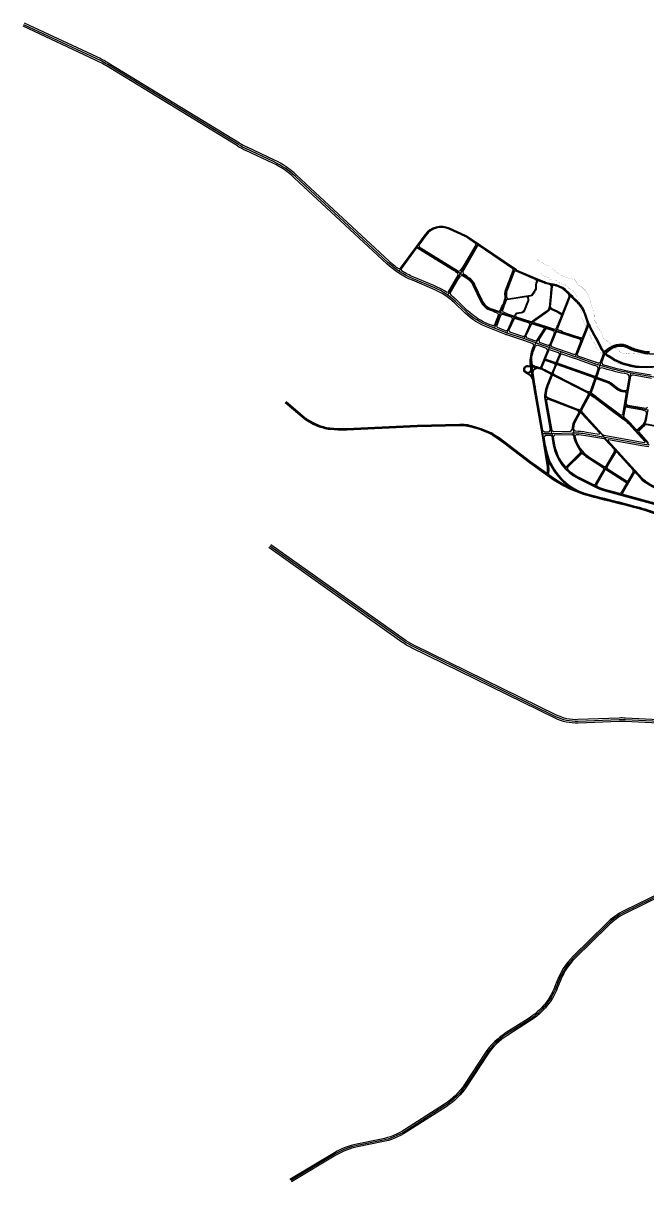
# Model space of a CAD drawing. Extents: x 529262 to 576451, y 2694391 to 2717535.
# Drawn here: x 529262 to 540109, y 2697389 to 2717535 of the extents above; entities that cross this region are included whole.
import ezdxf

# ---------------------------------------------------------------- set-up
doc = ezdxf.new("R2010")
doc.units = 0
for name, color, linetype in [('RD-中线', 40, 'Continuous'), ('RD-红线', 7, 'Continuous'), ('河流', 4, 'Continuous')]:
    doc.layers.add(name, color=color, linetype=linetype)

msp = doc.modelspace()

# ---------------------------------------------------------------- linework, layer by layer
at = {"layer": 'RD-中线', "linetype": 'Continuous'}
for points in [[(530531.269, 2716920.959), (529274.744, 2717507.59)], [(539371.381, 2711802.948), (539293.674, 2711582.242)]]:
    msp.add_lwpolyline(points, dxfattribs=at)
msp.add_lwpolyline([(530726.186, 2716816.464, 0.027666157), (530531.269, 2716920.959)], format="xyb", dxfattribs=at)
at = {"layer": 'RD-中线', "linetype": 'Continuous', "flags": 128}
for points in [[(533007.985, 2715425.539), (530726.186, 2716816.464)], [(533617.802, 2715127.674), (533146.94, 2715350.568)], [(536110.536, 2713652.519), (536983.544, 2713113.315)], [(536645.868, 2712807.383), (537167.3, 2713692.928)], [(537096.331, 2712987.943), (537231.118, 2712707.266)], [(538775.879, 2712808.218), (538529.15, 2712190.136)], [(537461.162, 2712229.786), (537649.159, 2712722.34)], [(537409.383, 2712551.643), (537564.851, 2712501.452)], [(537564.851, 2712501.452), (538987.897, 2712042.033)], [(538101.274, 2712328.267), (537970.508, 2712048.11)], [(538192.15, 2711989.082), (538359.123, 2712245.028)], [(539092.922, 2712303.964), (538863.681, 2711732.239)], [(538529.15, 2712190.136), (538410.369, 2711892.577)], [(538410.369, 2711892.577), (538265.992, 2711530.896)], [(539823.718, 2711451.554), (539689.005, 2710678.214)], [(539116.236, 2711100.738), (538948.875, 2710787.306)], [(539725.134, 2710885.62), (540132.358, 2710812.246)], [(538299, 2710398.364), (538456.861, 2710403.256)], [(540500.46, 2710488.111), (540074.275, 2710570.61)], [(540029.668, 2710222.737), (540148.699, 2710201.583)], [(538934.157, 2709386.378), (538853.297, 2709430.759), (538835.136, 2709440.86), (538811.015, 2709455.369), (538791.5, 2709467.675), (538772.146, 2709480.38), (538751.345, 2709494.803), (538731.671, 2709509.149), (538712.607, 2709524.043), (538697.198, 2709536.483), (538678.6, 2709552.108), (538662.62, 2709566.246), (538641.43, 2709586.112), (538620.177, 2709606.795), (538600.632, 2709627.36), (538581.879, 2709648.207), (538562.729, 2709670.814), (538542.563, 2709696.194), (538526.244, 2709717.722), (538511.177, 2709738.967), (538495.423, 2709762.539), (538488.293, 2709773.63), (538473.835, 2709797.437), (538458.258, 2709824.408), (538443.352, 2709852.333), (538431.174, 2709877.205), (538418.031, 2709905.983), (538357.925, 2710047.951)], [(538984.964, 2710080.018), (538695.439, 2709797.534)], [(539571.342, 2710110.061), (539203.64, 2709486.842)], [(539897.331, 2709751.306), (539655.924, 2709342.146)]]:
    msp.add_lwpolyline(points, dxfattribs=at)
for points in [[(533007.985, 2715425.539, 0.026333218), (533146.94, 2715350.568)], [(533997.545, 2714870.303, 0.076909224), (533617.802, 2715127.674)], [(537649.159, 2712722.34, 0.105728143), (537658.779, 2712784.334), (537656.519, 2712824.123, -0.105728143), (537666.138, 2712886.117), (537807.442, 2713256.332)], [(536983.544, 2713113.315, -0.143423666), (537096.331, 2712987.943)], [(538208.867, 2713074.868), (538185.974, 2713011.115, 0.090394596), (538178.576, 2712966.535), (538179.096, 2712933.735, -0.148582393), (538167.88, 2712894.606), (538140.399, 2712852.122)], [(538115.069, 2712813.015, -0.203173784), (538085.962, 2712794.791), (537650.191, 2712725.125)], [(538457.993, 2712990.88), (538419.457, 2712596.714, -0.217131237), (538377.88, 2712524.946), (538101.276, 2712328.272)], [(538140.399, 2712852.122), (538115.961, 2712814.341, -0.009082568), (538115.069, 2712813.015)], [(537231.118, 2712707.266, 0.205527322), (537409.383, 2712551.643)], [(537674.402, 2712146.851), (537791.287, 2712404.489, -0.033105643), (537800.662, 2712421.976), (537804.667, 2712428.389, 0.038437448), (537815.33, 2712448.799), (537823.489, 2712467.851, -0.252972501), (537845.841, 2712485.583), (537922.061, 2712499.067, 0.257200261), (537982.157, 2712547.522), (538035.982, 2712678.941, 0.118941305), (538043.51, 2712728.096), (538038.485, 2712787.201)], [(538417.327, 2712583.769), (538557.914, 2712516.504, -0.060186044), (538638.876, 2712465.01)], [(538299, 2710398.364), (538162.614, 2711185.029, -0.001874999), (538156.347, 2711222.001), (538101.68, 2711552.004, -0.127340673), (538128.456, 2711851.55), (538139.953, 2711883.796, -0.049603477)], [(538139.953, 2711883.796, -0.05896182), (538192.15, 2711989.082)], [(538462.536, 2711434.553), (538529.242, 2711599.188, 0.002320724), (538532.688, 2711607.808), (538538.277, 2711621.977, -0.001788531), (538540.925, 2711628.622), (538617.69, 2711819.248)], [(540154.929, 2711800.448, -0.058630713), (540039.053, 2711815.58), (539924.045, 2711844.578, -0.049523117), (539831.095, 2711878.082), (539777.34, 2711903.712, 0.274331072), (539472.438, 2711876.022), (539371.381, 2711802.948)], [(539767.694, 2711129.94), (539680.96, 2711144.082, -0.127643958), (539589.033, 2711184.643), (539482.362, 2711269.058, 0.08266184), (539424.864, 2711300.806), (539231.303, 2711369.179, 0.000238441), (539230.403, 2711369.496), (539207.655, 2711377.507, -0.000069932), (539207.391, 2711377.6), (538553.912, 2711607.937, -0.000290991), (538552.814, 2711608.325), (538521.366, 2711619.451, 0.000330604), (538520.119, 2711619.891), (538328.469, 2711687.409)], [(538099.215, 2711568.264), (538112.663, 2711566.926, -0.094452135), (538328.122, 2711503.214), (538368.009, 2711482.658), (539073.206, 2711123.776, -0.025925241)], [(538456.878, 2710403.161), (538356.712, 2710960.165, -0.140204909), (538384.349, 2711233.776), (538462.536, 2711434.553)], [(539293.674, 2711582.242), (539144.506, 2711158.571, -0.037997352), (539132.282, 2711130.788), (539116.236, 2711100.738)], [(539360.777, 2710341.792), (538983.334, 2710757.174, 0.116747423), (538907.326, 2710809.26), (538349.398, 2711024.588)], [(539073.206, 2711123.776, -0.046584559), (539148.64, 2711079.292), (539706.856, 2710664.964)], [(533827.985, 2710948.392), (534155.732, 2710668.638, 0.045593758), (534185.453, 2710647.624), (534311.965, 2710574.462, 0.055970361), (534414.197, 2710529.726), (534483.895, 2710508.115, 0.058055832), (534597.649, 2710486.864), (534741.144, 2710476.991), (534889.827, 2710476.908), (536115.868, 2710532.349), (536857.67, 2710551.764), (536928.681, 2710548.678, -0.061378438), (537049.296, 2710528.466), (537216.89, 2710478.702, -0.024021892), (537235.018, 2710472.357), (537353.188, 2710424.513, -0.047005125), (537436.449, 2710381.309), (537532.545, 2710319.363), (537629.806, 2710247.35), (538077.629, 2709905.538), (538372.493, 2709693.902)], [(538951.495, 2710792.213), (538845.881, 2710594.419, 0.168666525), (538825.462, 2710464.817), (538841.87, 2710373.578, 0.209949959), (539111.102, 2709973.049), (539778.489, 2709549.881)], [(539935.301, 2710434.342), (540041.242, 2710531.431, 0.165615023), (540103.147, 2710644.556), (540132.358, 2710812.246)], [(539706.856, 2710664.964), (539711.629, 2710661.42, -0.058781115), (539799.812, 2710582.182), (540148.699, 2710201.583)], [(538389.89, 2709681.82), (538394.288, 2709726.241, 0.066418353), (538389.797, 2709858.418), (538299, 2710398.364)], [(538456.861, 2710403.256), (538493.131, 2710201.562, 0.236338772), (538922.087, 2709627.935), (539221.514, 2709477.884, 0.048794036), (539366.909, 2709421.986), (540615.572, 2709077.045, -0.047800727), (540793.768, 2709008.942), (541095.704, 2708859.128, 0.070674598), (541229.235, 2708814.956), (541368.215, 2708789.902)], [(538456.931, 2710403.163), (538808.427, 2710414.054, -0.051826044), (539055.872, 2710396.061), (540029.668, 2710222.737)], [(540344.006, 2709412.726), (540156.423, 2709511.197, -0.08767528), (540018.775, 2709617.655), (539360.69, 2710341.888)], [(538395.948, 2709677.067), (538494.602, 2709606.258), (538672.346, 2709498.669), (538768.791, 2709450.2), (539005.884, 2709358.696), (539170.386, 2709309.296, 0.006189718), (539199.471, 2709303.824, -0.000441133), (539876.047, 2709133.866, -0.057793157), (540645.67, 2708842.023, -0.013976186)]]:
    msp.add_lwpolyline(points, format="xyb", dxfattribs=at)
at = {"layer": 'RD-中线', "ltscale": 3}
for points in [[(537961.929, 2712051.009), (537698.82, 2712138.39, -0.012935321), (537650.162, 2712155.96), (537357.771, 2712270.172, -0.097725792), (536965.89, 2712519.822), (536781.823, 2712695.489, 0.091033601), (536419.441, 2712933.163), (536044.006, 2713091.417, -0.087782532), (535605.113, 2713375.239), (533997.545, 2714870.303)], [(540231.018, 2711380.16), (539832.413, 2711449.965, -0.040590064), (539204.925, 2711613.201), (538865.728, 2711731.525, -0.001083937), (538861.637, 2711732.962), (537979.637, 2712044.931, 0.004680527), (537961.929, 2712051.008)]]:
    msp.add_lwpolyline(points, format="xyb", dxfattribs=at)
at = {"layer": 'RD-中线'}
for points in [[(536952.603, 2713833.968), (536674.876, 2713960.02, 0.354175694), (536257.039, 2713851.229), (536110.536, 2713652.519)], [(536997.652, 2713808.632, 0.043150423), (536952.603, 2713833.968)], [(540297.116, 2711551.706), (539974.145, 2711555.819, -0.058630713), (539858.269, 2711570.951), (539743.261, 2711599.949, -0.049523117), (539650.311, 2711633.453), (539538.546, 2711686.743), (539513.201, 2711700.496), (539434.77, 2711749.698, -0.13024444), (539329.844, 2711861.992), (539234.994, 2712038.768, -0.017628264), (539228.771, 2712051.418), (539201.234, 2712101.738), (539160.98, 2712176.878), (539112.127, 2712265.33, -0.020839026), (539093.523, 2712302.605, -0.026792643), (539087.748, 2712317.595), (539067.412, 2712380.191), (539031.787, 2712484.842, 0.023466046), (539014.606, 2712528.488), (539008.322, 2712542.484, 0.059009806), (538972.052, 2712603.015, -0.006921927), (538963.742, 2712614.087), (538963.133, 2712614.921, 0.042030046), (538908.179, 2712678.335), (538881.933, 2712703.925), (538818.821, 2712766.091, 0.000513601), (538818.088, 2712766.811), (538748.798, 2712834.782), (538706.876, 2712875.58, 0.14430664), (538506.798, 2712981.061), (538415.384, 2712999.452, -0.048659977), (538322.51, 2713027.752), (538208.867, 2713074.868), (537892.249, 2713206.135, -0.051430665), (537838.106, 2713235.418), (536997.652, 2713808.632)], [(540928.646, 2705363.092), (539734.635, 2705422.629, 0.022323165), (539627.539, 2705423.184), (538910.676, 2705394.885, -0.12458813), (538526.586, 2705476.126), (536031.358, 2706701.035, -0.040179545), (535865.876, 2706799.479), (533551.451, 2708441.216)], [(540372.668, 2702398.818), (539730.647, 2702082.491, 0.080674105), (539417.253, 2701859.326), (538846.653, 2701295.088, 0.114415933), (538557.246, 2700836.704), (538552.543, 2700823.208, -0.170330686), (538057.441, 2700201.79), (537676.641, 2699962.714, 0.107568858), (537311.963, 2699605.582), (536958.396, 2699067.733, -0.105275152), (536602.911, 2698716.432), (535910.427, 2698272.863, -0.09364827), (535497.1, 2698106.36), (535071.841, 2698021.838, 0.086102933), (534689.052, 2697874.257), (533915.196, 2697410.635)]]:
    msp.add_lwpolyline(points, format="xyb", dxfattribs=at)
for points in [[(536110.536, 2713652.519), (535795.371, 2713225.043)], [(538372.493, 2709693.902), (538395.948, 2709677.067)]]:
    msp.add_lwpolyline(points, dxfattribs=at)
at = {"layer": 'RD-红线'}
for p, q in [((539169.765, 2712181.657), (539120.881, 2712270.165)), ((539210.027, 2712106.499), (539169.765, 2712181.657)), ((539237.735, 2712055.869), (539210.027, 2712106.499)), ((539326.819, 2711888.781), (539243.806, 2712043.496))]:
    msp.add_line(p, q, dxfattribs=at)
at = {"layer": 'RD-红线', "linetype": 'Continuous'}
for p, q in [((539193.871, 2711023.145), (539157.511, 2711050.144)), ((539179.271, 2711079.448), (539215.631, 2711052.45)), ((539219.202, 2711007.138), (539193.871, 2711023.145)), ((539215.631, 2711052.45), (539238.472, 2711032.686)), ((539219.202, 2711007.138), (539463.156, 2710825.992)), ((539466.588, 2710823.444), (539692.995, 2710655.327))]:
    msp.add_line(p, q, dxfattribs=at)
for points in [[(530518.578, 2716893.775), (529262.053, 2717480.407)], [(530543.96, 2716948.142), (529287.435, 2717534.774)], [(539466.588, 2710823.444), (539463.156, 2710825.992)]]:
    msp.add_lwpolyline(points, dxfattribs=at)
for points in [[(530710.571, 2716790.848, 0.027666157), (530518.578, 2716893.775, 0.027666157)], [(530741.801, 2716842.08, 0.027666157), (530543.96, 2716948.142, 0.027666157)], [(536125.816, 2713625.451), (536099.208, 2713620.303, 0.390390495)], [(536140.888, 2713676.836), (536146.476, 2713647.951, 0.438444816)], [(537137.815, 2713678.33), (537131.85, 2713705.001, 0.394896621)], [(537194.776, 2713662.084), (537166.273, 2713655.709, 0.433798011)], [(535784.929, 2713268.568), (535819.262, 2713274.3, 0.405253254)], [(535837.384, 2713265.177), (535844.199, 2713229.177, 0.436063647)], [(536834.338, 2713223.101), (536869.018, 2713231.686, 0.420414537)], [(536905.91, 2713213.536), (536914.315, 2713179.581, 0.408039659)], [(537785.405, 2713240.661), (537777.989, 2713264.316, 0.347237603)], [(537837.156, 2713224.024), (537807.504, 2713214.43, 0.47891958)], [(536830.134, 2713155.797), (536821.728, 2713189.752, 0.408039659)], [(536901.706, 2713146.231), (536867.026, 2713137.646, 0.420414537)], [(538195.104, 2713054.294), (538186.731, 2713073.22, 0.400143252)], [(538225.574, 2713057.116), (538205.712, 2713048.329, 0.428425268)], [(536624.53, 2712858.111), (536659.715, 2712866.375, 0.42747018)], [(536687.264, 2712842.211), (536693.757, 2712809.563, 0.381260586)], [(538446.564, 2712966.471), (538432.2, 2712985.869, 0.384908712)], [(538485.41, 2712975.164), (538463.946, 2712959.269, 0.444138507)], [(538759.219, 2712790.76), (538753.965, 2712815.706, 0.302449599)], [(537675.121, 2712723.034), (537661.145, 2712711.678, 0.268072131)], [(537673.043, 2712757.899), (537693.778, 2712738.169, 0.494888049)], [(538058.694, 2712784.355), (538046.116, 2712768.273, 0.392783651)], [(538429.291, 2712604.804), (538442.255, 2712581.819, 0.315369913)], [(538792.762, 2712777.647), (538771.585, 2712773.186, 0.535568057)], [(537773.738, 2712394.853), (537761.669, 2712422.148, 0.447900419)], [(537822.969, 2712402.358), (537798.612, 2712391.588, 0.381310464)], [(538439.82, 2712563.03), (538416.16, 2712555.247, 0.401765787)], [(539076.464, 2712295.161), (539077.219, 2712317.639, 0.175639368)], [(539102.871, 2712261.407), (539088.435, 2712260.531, 0.633124255)], [(537653.41, 2712186.899), (537685.273, 2712199.856, 0.398623378)], [(537709.656, 2712195.513), (537724.543, 2712161.458, 0.445390063)], [(538168.602, 2712009.914), (538197.877, 2712019.823, 0.346082881)], [(539353.287, 2711787.689), (539349.021, 2711814.123, 0.254561897)], [(539391.182, 2711769.554), (539370.407, 2711764.047, 0.528993802)], [(539198.567, 2711393.434), (539217.702, 2711402.599, 0.41431581)], [(539240.333, 2711394.608), (539249.485, 2711375.483, 0.41391393)], [(539199.769, 2711351.664), (539190.607, 2711370.793, 0.414111322)], [(539241.544, 2711352.835), (539222.399, 2711343.673, 0.414513261)]]:
    msp.add_lwpolyline(points, format="xyb", dxfattribs=at)
at = {"layer": 'RD-红线', "linetype": 'Continuous', "flags": 128}
for points in [[(533023.6, 2715451.155), (530741.801, 2716842.08)], [(532992.37, 2715399.923), (530710.571, 2716790.848)], [(533604.967, 2715100.559), (533134.104, 2715323.452)], [(533630.638, 2715154.789), (533159.776, 2715377.683)], [(536125.816, 2713625.451), (536756.292, 2713236.045)], [(536146.476, 2713647.951), (536834.338, 2713223.101)], [(536905.91, 2713213.536), (537166.273, 2713655.709)], [(536913.918, 2713298.086), (537137.815, 2713678.33)], [(536779.188, 2713216.026), (536756.292, 2713236.045)], [(536779.188, 2713216.026), (536821.639, 2713189.807), (536821.728, 2713189.752)], [(536869.018, 2713231.686), (536894.387, 2713274.771)], [(536894.388, 2713274.772), (536913.918, 2713298.086)], [(536659.715, 2712866.375), (536830.134, 2713155.797)], [(536687.264, 2712842.211), (536822.126, 2713071.246)], [(536822.126, 2713071.246), (536841.656, 2713094.56)], [(536841.656, 2713094.56), (536867.026, 2713137.646)], [(536901.706, 2713146.231), (536975.681, 2713100.541)], [(536914.315, 2713179.581), (536914.405, 2713179.525), (536956.945, 2713153.251)], [(536979.842, 2713133.232), (536956.945, 2713153.251)], [(538463.946, 2712959.269), (538429.291, 2712604.804)], [(538439.56, 2712894.83), (538435.926, 2712857.664)], [(538446.564, 2712966.471), (538439.56, 2712894.83)], [(537557.916, 2712539.37), (537586.443, 2712614.111)], [(537586.443, 2712614.111), (537601.812, 2712640.356)], [(537635.147, 2712727.693), (537601.812, 2712640.356)], [(537661.145, 2712711.678), (537633.213, 2712638.496), (537633.12, 2712638.251)], [(538017.108, 2712777.707), (537675.121, 2712723.034)], [(538771.585, 2712773.186), (538553.099, 2712225.855)], [(538759.219, 2712790.76), (538643.586, 2712501.086)], [(537444, 2712524.705), (537471.013, 2712510.73)], [(537531.135, 2712469.204), (537462.214, 2712288.631)], [(537471.013, 2712510.73), (537518.595, 2712495.369)], [(537601.131, 2712473.977), (537601.38, 2712473.897), (537761.669, 2712422.148)], [(537685.702, 2712478.199), (537789.295, 2712444.754)], [(537822.969, 2712402.358), (537824.682, 2712401.805), (538064.689, 2712324.321)], [(537835.169, 2712429.944), (538091.511, 2712347.186)], [(538622.988, 2712449.487), (538562.653, 2712298.342)], [(537773.738, 2712394.853), (537685.273, 2712199.856)], [(537798.612, 2712391.588), (537709.656, 2712195.513)], [(538076.668, 2712296.829), (537984.117, 2712098.543)], [(538096.047, 2712295.789), (538003.451, 2712097.408)], [(538120.314, 2712306.363), (538320.115, 2712241.859)], [(538146.163, 2712329.542), (538365.611, 2712258.695)], [(538197.877, 2712019.823), (538325.238, 2712215.049), (538328.069, 2712219.389)], [(538227.79, 2712021.75), (538307.571, 2712144.044), (538352.026, 2712212.186)], [(538365.611, 2712258.695), (538505.489, 2712213.537)], [(538380.645, 2712222.317), (538385.576, 2712220.725), (538418.176, 2712210.201)], [(538548.745, 2712271.592), (538530.208, 2712225.155)], [(539088.435, 2712260.531), (538895.939, 2711780.446)], [(539076.464, 2712295.161), (538988.992, 2712077.008)], [(538505.201, 2712154.417), (538421.915, 2711945.778)], [(538495.646, 2712081.93), (538439.637, 2711941.621)], [(538528.092, 2712155.117), (538509.555, 2712108.68)], [(538552.811, 2712166.735), (538950.46, 2712038.357)], [(538613.111, 2712184.046), (538565.529, 2712199.408)], [(538640.124, 2712170.071), (538613.111, 2712184.046)], [(538640.124, 2712170.071), (538964.284, 2712065.419)], [(538962.879, 2712011.881), (538872.459, 2711786.377)], [(538133.765, 2711828.179), (538148.22, 2711854.875)], [(538381.102, 2711843.535), (538267.633, 2711559.285)], [(538398.824, 2711839.379), (538348.371, 2711712.989)], [(538113.59, 2711562.31), (538108.062, 2711602.943)], [(538328.243, 2711662.566), (538284.683, 2711553.445)], [(538515.007, 2711634.415), (538359.107, 2711689.338)], [(538537.685, 2711644.668), (538588.233, 2711770.192)], [(538555.254, 2711640.112), (538606.019, 2711766.173)], [(539198.567, 2711393.434), (539193.85, 2711395.097), (538565.968, 2711616.411)], [(539300.728, 2711638.41), (539348.182, 2711773.189), (539348.205, 2711773.255), (539353.287, 2711787.689)], [(539324.019, 2711632.294), (539370.407, 2711764.047)], [(538120.278, 2711363.252), (538092.856, 2711528.786)], [(538117.525, 2711379.867), (538096.691, 2711505.633)], [(538111.719, 2711576.064), (538133.504, 2711573.897)], [(538117.942, 2711530.32), (538113.59, 2711562.31)], [(538125.433, 2711485.1), (538118.974, 2711524.095), (538117.942, 2711530.32)], [(538291.219, 2711510.983), (538363.451, 2711473.757), (538433.62, 2711438.048)], [(538465.62, 2711466.131), (538517.715, 2711594.704)], [(538480.559, 2711455.067), (538532.958, 2711584.393)], [(539190.607, 2711370.793), (538555.625, 2711594.61)], [(539264.186, 2711534.624), (539219.364, 2711407.317), (539217.702, 2711402.599)], [(539287.464, 2711528.471), (539243.652, 2711404.035), (539240.333, 2711394.608)], [(539826.084, 2711395.214), (539743.443, 2710920.803)], [(539802.558, 2711400.007), (539760.452, 2711158.291)], [(539093.71, 2711084.028), (538953.878, 2710822.153)], [(539109.479, 2711062.606), (538972.066, 2710805.261)], [(539132.779, 2711068.17), (539132.861, 2711068.112), (539133.257, 2711067.834), (539133.653, 2711067.555), (539134.05, 2711067.276), (539134.446, 2711066.996), (539134.842, 2711066.716), (539135.238, 2711066.435), (539135.634, 2711066.154), (539136.03, 2711065.872), (539136.426, 2711065.59), (539136.823, 2711065.307), (539137.219, 2711065.024), (539137.615, 2711064.741), (539138.011, 2711064.457), (539138.407, 2711064.173), (539138.803, 2711063.888), (539139.2, 2711063.603), (539139.596, 2711063.318), (539139.992, 2711063.032), (539140.388, 2711062.745), (539140.785, 2711062.459), (539141.181, 2711062.172), (539141.577, 2711061.884), (539141.974, 2711061.597), (539142.37, 2711061.309), (539142.767, 2711061.02), (539143.163, 2711060.731), (539143.56, 2711060.442), (539143.957, 2711060.153), (539144.353, 2711059.863), (539144.75, 2711059.572), (539145.147, 2711059.282), (539145.544, 2711058.991), (539145.941, 2711058.7), (539146.339, 2711058.409), (539146.736, 2711058.117), (539147.133, 2711057.825), (539147.531, 2711057.532), (539147.928, 2711057.24), (539148.326, 2711056.947), (539148.724, 2711056.654), (539149.122, 2711056.36), (539149.52, 2711056.066), (539149.918, 2711055.772), (539150.316, 2711055.478), (539150.714, 2711055.184), (539151.113, 2711054.889), (539151.512, 2711054.594), (539151.91, 2711054.299), (539152.309, 2711054.003), (539152.708, 2711053.707), (539153.108, 2711053.411), (539153.507, 2711053.115), (539153.907, 2711052.819), (539154.307, 2711052.523), (539154.706, 2711052.226), (539155.107, 2711051.929), (539155.507, 2711051.632), (539155.907, 2711051.335), (539156.308, 2711051.037), (539156.709, 2711050.74), (539157.11, 2711050.442), (539157.511, 2711050.144)], [(539146.935, 2711102.799), (539152.549, 2711098.884), (539152.972, 2711098.589), (539153.395, 2711098.293), (539153.818, 2711097.996), (539154.24, 2711097.7), (539154.661, 2711097.403), (539155.082, 2711097.106), (539155.503, 2711096.809), (539155.923, 2711096.512), (539156.343, 2711096.215), (539156.762, 2711095.917), (539157.181, 2711095.619), (539157.6, 2711095.321), (539158.018, 2711095.023), (539158.435, 2711094.725), (539158.852, 2711094.426), (539159.269, 2711094.128), (539159.685, 2711093.829), (539160.101, 2711093.53), (539160.517, 2711093.231), (539160.932, 2711092.932), (539161.347, 2711092.633), (539161.761, 2711092.333), (539162.175, 2711092.034), (539162.589, 2711091.735), (539163.002, 2711091.435), (539163.415, 2711091.135), (539163.827, 2711090.836), (539164.239, 2711090.536), (539164.651, 2711090.236), (539165.063, 2711089.936), (539165.474, 2711089.636), (539165.884, 2711089.336), (539166.295, 2711089.036), (539166.705, 2711088.736), (539167.114, 2711088.436), (539167.524, 2711088.136), (539167.933, 2711087.835), (539168.341, 2711087.535), (539168.75, 2711087.235), (539169.158, 2711086.935), (539169.566, 2711086.635), (539169.973, 2711086.335), (539170.38, 2711086.034), (539170.787, 2711085.734), (539171.194, 2711085.434), (539171.6, 2711085.134), (539172.006, 2711084.834), (539172.412, 2711084.534), (539172.817, 2711084.234), (539173.223, 2711083.935), (539173.627, 2711083.635), (539174.032, 2711083.335), (539174.437, 2711083.036), (539174.841, 2711082.736), (539175.245, 2711082.437), (539175.648, 2711082.137), (539176.052, 2711081.838), (539176.455, 2711081.539), (539176.858, 2711081.24), (539177.26, 2711080.941), (539177.663, 2711080.642), (539178.065, 2711080.344), (539178.467, 2711080.045), (539178.869, 2711079.747), (539179.271, 2711079.448)], [(539237.744, 2711033.227), (539650.039, 2710727.081), (539659.145, 2710720.319)], [(539751.184, 2711105.089), (539686.028, 2710731.051)], [(539730.401, 2710845.93), (539704.502, 2710697.251)], [(539755.621, 2710861.837), (539773.221, 2710858.666), (540005.437, 2710816.825), (540014.294, 2710815.229)], [(539761.571, 2710897.345), (539779.181, 2710894.172), (540090.033, 2710838.162), (540092.001, 2710837.807)], [(539697.317, 2710652.118), (539692.995, 2710655.327)], [(538328.141, 2710429.282), (538410.409, 2710431.831)], [(538485.197, 2710434.053), (538788.22, 2710443.442)], [(539968.063, 2710422.316), (540134.397, 2710240.862)], [(540466.825, 2710482.399), (540102.509, 2710552.922)], [(538359.738, 2710112.55), (538321.381, 2710340.65)], [(538345.26, 2710369.783), (538428.542, 2710372.364)], [(538503.329, 2710374.586), (538806.18, 2710383.97)], [(539360.514, 2710372.31), (540034.925, 2710252.272)], [(539544.116, 2710122.181), (539383.635, 2710298.792)], [(539442.031, 2710296.858), (540024.411, 2710193.201)], [(540024.419, 2710193.199), (540146.135, 2710171.568)], [(540034.917, 2710252.274), (540074.863, 2710245.175)], [(538955.197, 2710067.74), (538710.986, 2709829.468)], [(538970.044, 2710048.696), (538726.668, 2709811.238)], [(539547.145, 2710092.665), (539393.666, 2709832.534)], [(539563.068, 2710072.423), (539413.294, 2709818.57)], [(539870.104, 2709763.425), (539587.089, 2710074.888)], [(539419.81, 2709791.517), (539757.009, 2709577.71)], [(539361.128, 2709777.384), (539208.488, 2709518.674)], [(539380.756, 2709763.421), (539231.457, 2709510.374)], [(539408.691, 2709770.149), (539745.891, 2709556.342)], [(539889.057, 2709713.668), (539684.172, 2709366.407)], [(539873.133, 2709733.909), (539784.945, 2709584.438)], [(539752.406, 2709529.288), (539659.991, 2709372.653)], [(539693.097, 2709344.327), (540239.671, 2709193.337)]]:
    msp.add_lwpolyline(points, dxfattribs=at)
for points in [[(533023.6, 2715451.155, 0.026333218), (533159.776, 2715377.683, 0.026333218)], [(532992.37, 2715399.923, 0.026333218), (533134.104, 2715323.452, 0.026333218)], [(533977.114, 2714848.335, 0.076909224), (533604.967, 2715100.559, 0.076909224)], [(534017.975, 2714892.271, 0.076909224), (533630.638, 2715154.789, 0.076909224)], [(537635.145, 2712727.689, 0.105728143), (537643.803, 2712783.483), (537641.543, 2712823.273, -0.105728143), (537652.124, 2712891.466), (537785.405, 2713240.661)], [(537673.043, 2712757.899, 0.041426095), (537673.755, 2712785.184), (537671.495, 2712824.974, -0.105728143), (537680.152, 2712880.768), (537807.504, 2713214.43)], [(536975.662, 2713100.553, -0.143423666), (537082.81, 2712981.449, -0.143423666)], [(536979.842, 2713133.232), (536991.426, 2713126.077, -0.019745834), (537012.053, 2713112.183)], [(536991.426, 2713126.077, -0.143423666), (537109.853, 2712994.436, -0.143423666)], [(538195.104, 2713054.294), (538180.327, 2713013.143, 0.090394596), (538172.577, 2712966.44), (538173.097, 2712933.64, -0.148582393), (538162.843, 2712897.865), (538142.98, 2712867.159)], [(538205.712, 2713048.329), (538191.621, 2713009.087, 0.090394596), (538184.575, 2712966.63), (538185.095, 2712933.83, -0.148582393), (538172.918, 2712891.347), (538153.056, 2712860.642)], [(537082.81, 2712981.449), (537217.596, 2712700.773, 0.205527322), (537404.775, 2712537.369), (537444, 2712524.705)], [(537109.428, 2712995.396, 0.007905677), (537109.853, 2712994.436), (537111.064, 2712991.913), (537244.64, 2712713.76, 0.205527322), (537413.992, 2712565.918), (537528.322, 2712529.007), (537533.086, 2712527.469)], [(538142.98, 2712867.159), (538110.923, 2712817.6, -0.212648761), (538085.015, 2712800.715), (537693.778, 2712738.169)], [(538153.056, 2712860.642), (538120.999, 2712811.083, -0.212648761), (538086.91, 2712788.866), (538058.694, 2712784.355)], [(538435.926, 2712857.664), (538433.046, 2712828.2), (538410.5, 2712597.59, -0.217131237), (538372.665, 2712532.28), (538118.112, 2712351.286)], [(538034.422, 2712764.166), (538037.532, 2712727.588, -0.118941305), (538030.43, 2712681.215), (537976.605, 2712549.796, -0.257200261), (537921.016, 2712504.975), (537844.796, 2712491.491, 0.252972501), (537817.974, 2712470.213), (537811.372, 2712454.798)], [(538046.116, 2712768.273), (538049.488, 2712728.604, -0.118941305), (538041.535, 2712676.667), (537987.709, 2712545.248, -0.257200261), (537923.107, 2712493.158), (537846.886, 2712479.675, 0.252972501), (537829.005, 2712465.49), (537824.153, 2712454.16)], [(538416.16, 2712555.247, -0.116461455), (538383.095, 2712517.611), (538143.441, 2712347.209)], [(538439.82, 2712563.03), (538554.029, 2712508.386, -0.047003221), (538616.936, 2712470.661)], [(538442.255, 2712581.819), (538561.798, 2712524.623, -0.038802483), (538616.684, 2712492.918)], [(538085.502, 2711576.873, -0.116079277), (538116.682, 2711855.748), (538128.178, 2711887.994, -0.020193857), (538143.637, 2711926.379)], [(538107.313, 2711687.585, -0.061104218), (538133.765, 2711828.179)], [(538148.22, 2711854.875), (538156.436, 2711877.919, -0.02384631), (538173.93, 2711920.46, -0.02384631)], [(540155.158, 2711818.446, -0.058630713), (540043.454, 2711833.034), (539928.446, 2711862.032, -0.049523117), (539838.842, 2711894.329), (539785.086, 2711919.96, 0.274331072), (539461.891, 2711890.608), (539378.237, 2711830.118)], [(541901.354, 2711823.463, -0.062018963), (541828.83, 2711856.804, 0.271480257), (541584.15, 2711862.826), (541322.939, 2711718.229, -0.201718381), (541077.808, 2711691.781), (540856.901, 2711757.85), (540819.694, 2711768.978, 0.069632024), (540783.525, 2711774.503), (540477.675, 2711778.337), (540154.7, 2711782.449, -0.058630713), (540034.652, 2711798.127), (539919.644, 2711827.124, -0.049523117), (539823.348, 2711861.834), (539769.593, 2711887.465, 0.274331072), (539482.985, 2711861.435), (539405.085, 2711805.106)], [(538172.432, 2711568.12), (538148.403, 2711576.706, -0.297675033), (538111.715, 2711625.071), (538107.313, 2711687.585)], [(538133.504, 2711573.897, -0.153617293), (538108.018, 2711603.045)], [(539340.155, 2711600.126, 0.032265695), (539837.588, 2711479.515), (540186.749, 2711418.369)], [(538126.413, 2711326.217), (538109.786, 2711364.867, 0.155058055), (538065.763, 2711415.678), (538001.021, 2711455.3, -0.796968312), (538043.871, 2711582.814), (538085.285, 2711578.694)], [(538085.502, 2711576.873), (538082.797, 2711498.096, -0.574446791), (538020.419, 2711464.532), (538010.417, 2711470.653, -0.796968312), (538042.089, 2711564.903), (538084.944, 2711560.639)], [(538092.856, 2711528.786), (538091.792, 2711497.787, -0.574431215), (538015.723, 2711456.854, -0.486550632)], [(538120.278, 2711363.252), (538118.053, 2711368.423, 0.155058055), (538070.461, 2711423.355), (538015.723, 2711456.854)], [(538114.214, 2711557.727, -0.034105683), (538197.321, 2711542.164, -0.034105683)], [(538197.03, 2711542.089, 0.294163847), (538125.433, 2711485.1)], [(538129.975, 2711457.687, -0.483438909), (538222.402, 2711531.59), (538256.137, 2711523.828, -0.062509151), (538291.219, 2711510.983)], [(538302.734, 2710449.999), (538174.931, 2711187.164, -0.001874999), (538168.679, 2711224.044), (538129.975, 2711457.687)], [(538172.432, 2711568.12, -0.030898141), (538245.251, 2711548.873)], [(538294.288, 2711530.236, -0.000773004), (538296.02, 2711529.489, -0.016641503), (538332.703, 2711512.103), (538372.568, 2711491.559), (538433.617, 2711460.49), (538440.774, 2711456.848)], [(538344.902, 2710958.041, -0.14018107), (538373.184, 2711238.175), (538442.229, 2711415.474)], [(538360.821, 2711050.273, -0.094290602), (538395.514, 2711229.377), (538462.421, 2711401.189)], [(538487.359, 2711410.7), (539068.809, 2711114.793, -0.01103965), (539087.035, 2711105.73, -0.01103965)], [(538489.078, 2711432.266), (538496.234, 2711428.624), (539077.604, 2711132.758, -0.011055729), (539096.641, 2711123.275)], [(538286.659, 2710396.373), (538150.298, 2711182.893, -0.001874999), (538144.015, 2711219.958), (538126.413, 2711326.217)], [(539199.769, 2711351.664), (539198.109, 2711346.95), (539196.448, 2711342.234), (539133.187, 2711162.557, -0.037997352), (539121.696, 2711136.44), (539118.204, 2711129.899)], [(539222.399, 2711343.673), (539192.507, 2711258.771), (539155.825, 2711154.586, -0.037997352), (539142.867, 2711125.135), (539141.972, 2711123.46)], [(539241.544, 2711352.835), (539246.263, 2711351.168), (539420.867, 2711289.491, -0.08266184), (539474.915, 2711259.648), (539581.586, 2711175.233, 0.127643958), (539679.029, 2711132.238), (539736.85, 2711122.811)], [(539249.485, 2711375.483), (539254.195, 2711373.819), (539428.861, 2711312.121, -0.08266184), (539489.809, 2711278.468), (539596.479, 2711194.053, 0.127643958), (539682.891, 2711155.925), (539741.29, 2711146.404)], [(538927.536, 2710813.564, 0.020431285), (538911.647, 2710820.455), (538376.82, 2711026.867)], [(538914.478, 2710793.194, 0.016578451), (538903.005, 2710798.064), (538385.698, 2710997.715)], [(538434.24, 2710461.244), (538344.902, 2710958.041, -0.035041617)], [(538459.817, 2710454.616), (538368.523, 2710962.288, -0.01005077), (538365.439, 2710981.662, -0.01005077)], [(538923.699, 2710765.633), (538835.295, 2710600.072, 0.157526031), (538812.22, 2710471.783, 0.157526031)], [(538943.923, 2710752.556), (538856.466, 2710588.767, 0.168666525), (538837.273, 2710466.941), (538837.605, 2710465.094)], [(539288.676, 2710403.296), (538974.453, 2710749.104, 0.012952699), (538967.719, 2710756.139)], [(539337.919, 2710384.791), (538992.215, 2710765.244, 0.026272609), (538976.398, 2710780.912)], [(539697.317, 2710652.118), (539702.246, 2710648.458, -0.058962833), (539787.905, 2710571.493), (540079.424, 2710253.476)], [(539711.75, 2710680.236), (539729.216, 2710668.466, -0.053749464), (539811.717, 2710592.874), (539926.168, 2710468.019)], [(539947.36, 2710467.096), (540030.432, 2710543.227, 0.165615023), (540087.385, 2710647.302), (540108.399, 2710767.937)], [(538379.49, 2709703.651), (538381.848, 2709727.473, 0.066418353), (538377.47, 2709856.346), (538286.697, 2710396.148)], [(538861.879, 2710444.521, -0.040747699), (539061.129, 2710425.597), (539279.523, 2710386.725)], [(539968.986, 2710443.51), (540052.052, 2710519.636, 0.036306843), (540073.552, 2710542.421)], [(538453.921, 2710351.801), (538481.321, 2710199.438, 0.236338772), (538916.71, 2709617.207), (539216.138, 2709467.156, 0.048794036), (539363.714, 2709410.419), (539443.123, 2709388.482)], [(538479.498, 2710345.173), (538504.942, 2710203.686, 0.133268382), (538681.824, 2709830.778)], [(538831.501, 2710363.722, 0.123083779), (538956.774, 2710094.641)], [(538858.078, 2710353.673, 0.199997099), (539117.527, 2709983.183), (539365.731, 2709825.806)], [(538883.302, 2710384.021, -0.035992107), (539050.615, 2710366.526), (539361.041, 2710311.273)], [(540316.048, 2709440.955), (540162.001, 2709521.822, -0.08767528), (540027.656, 2709625.725), (539432.878, 2710280.288)], [(538998.201, 2710048.475, 0.055972425), (539104.676, 2709962.914), (539354.613, 2709804.438)], [(538402.945, 2709686.816), (538406.727, 2709725.01, 0.066418353), (538402.124, 2709860.491), (538386.216, 2709955.09)], [(538726.576, 2709782.698, 0.078910619), (538927.463, 2709638.663), (539182.302, 2709510.957)], [(540314.49, 2709414.667), (540150.846, 2709500.572, -0.08767528), (540009.893, 2709609.585), (539913.077, 2709716.133)], [(539240.056, 2709482.167, 0.044133322), (539370.104, 2709433.553), (539631.802, 2709361.259)], [(539443.123, 2709388.482), (540612.376, 2709065.479, -0.047800727), (540788.434, 2708998.192), (541090.371, 2708848.379, 0.070674598), (541227.106, 2708803.147), (541309.317, 2708788.326)]]:
    msp.add_lwpolyline(points, format="xyb", dxfattribs=at)
at = {"layer": 'RD-红线', "ltscale": 3}
for points in [[(537952.474, 2712022.538), (537689.364, 2712109.919, -0.012935321), (537639.247, 2712128.016), (537346.856, 2712242.228, -0.097725792), (536945.177, 2712498.119), (536761.111, 2712673.786, 0.091033601), (536407.789, 2712905.518), (536032.353, 2713063.772, -0.087782532), (535584.683, 2713353.271), (533977.114, 2714848.335)], [(535784.929, 2713268.568), (535777.286, 2713273.848, -0.033295068), (535625.544, 2713397.207), (534017.975, 2714892.271)], [(536624.53, 2712858.111, 0.034463675), (536476.583, 2712940.539), (536403.444, 2712972.462), (536055.658, 2713119.061, -0.040613154), (535844.199, 2713229.177)], [(537429.761, 2712274.259), (537425.104, 2712276.078), (537368.686, 2712298.115, -0.097725792), (536986.602, 2712541.524), (536837.498, 2712683.825), (536778.373, 2712739.56), (536774.81, 2712742.85, 0.021346366), (536693.757, 2712809.563, 0.021346366)], [(538129.179, 2711960.215), (537969.633, 2712016.648, 0.004680527), (537952.457, 2712022.543)], [(539248.508, 2711566.644, -0.003504177), (539195.044, 2711584.875), (538855.847, 2711703.199, -0.001083937), (538851.633, 2711704.679), (538649.813, 2711776.064), (538637.546, 2711780.403)], [(539269.314, 2711622.972), (539264.509, 2711624.557, -0.003307365), (539214.806, 2711641.527), (538910.909, 2711747.537)], [(539782.581, 2711428.861), (539772.711, 2711430.73), (539718.74, 2711440.951, -0.025654979), (539318.514, 2711544.027)]]:
    msp.add_lwpolyline(points, format="xyb", dxfattribs=at)
at = {"layer": 'RD-红线'}
for points in [[(538212.25, 2713084.291), (537896.079, 2713215.373, -0.051430665), (537843.741, 2713243.679), (537003.286, 2713816.894, 0.043150423), (536956.736, 2713843.074), (536679.009, 2713969.126, 0.354175694), (536248.99, 2713857.163), (536102.146, 2713657.99)], [(536948.481, 2713824.857), (536670.743, 2713950.914, 0.354175694), (536265.088, 2713845.295), (536140.888, 2713676.836)], [(536992.017, 2713800.371, 0.043150423), (536948.47, 2713824.862, 0.043150423)], [(538186.731, 2713073.22), (537888.419, 2713196.897, -0.046874783), (537837.156, 2713224.024)], [(538779.897, 2712818.284), (538755.787, 2712841.935), (538713.85, 2712882.747, 0.14430664), (538508.77, 2712990.865), (538417.357, 2713009.256, -0.048659977), (538326.34, 2713036.99), (538212.697, 2713084.106), (538212.25, 2713084.291)], [(538432.2, 2712985.869), (538413.412, 2712989.649, -0.048659977), (538318.681, 2713018.515), (538225.574, 2713057.116)], [(538753.965, 2712815.706), (538741.81, 2712827.63), (538699.902, 2712868.414, 0.14430664), (538504.825, 2712971.258), (538485.41, 2712975.164)], [(539102.648, 2712306.694, -0.026792583), (539097.259, 2712320.685), (539076.901, 2712383.347), (539041.254, 2712488.064, 0.023466046), (539023.728, 2712532.583), (539017.445, 2712546.58, 0.059009806), (538979.966, 2712609.128, -0.006921927), (538971.822, 2712619.978), (538971.213, 2712620.813, 0.042030046), (538915.161, 2712685.495), (538888.933, 2712711.068), (538825.838, 2712773.216, 0.000513601), (538825.091, 2712773.95), (538779.897, 2712818.284)], [(538034.422, 2712764.166), (538017.108, 2712777.707, 0.435973203)], [(539077.219, 2712317.639), (539057.923, 2712377.035), (539022.321, 2712481.619, 0.023466046), (539005.483, 2712524.392), (538999.2, 2712538.389, 0.059009806), (538964.138, 2712596.902, -0.006921927), (538955.662, 2712608.195), (538955.053, 2712609.03, 0.042030046), (538901.198, 2712671.175), (538874.934, 2712696.783), (538811.803, 2712758.967, 0.000513601), (538811.085, 2712759.673), (538792.762, 2712777.647)], [(537531.135, 2712469.204), (537518.595, 2712495.369, 0.429626535)], [(537533.086, 2712527.469), (537557.916, 2712539.37, 0.398966759)], [(537601.131, 2712473.977), (537570.094, 2712459.101, 0.39896676)], [(537598.566, 2712533.699), (537611.107, 2712507.535, 0.429626535)], [(537789.295, 2712444.754), (537811.372, 2712454.798, 0.38742215)], [(537824.153, 2712454.16), (537835.169, 2712429.944, 0.441522322)], [(538616.684, 2712492.918), (538643.586, 2712501.086, 0.480710174)], [(538622.988, 2712449.487), (538616.936, 2712470.661, 0.341536931)], [(537429.761, 2712274.259), (537462.214, 2712288.631, 0.416492589)], [(538076.668, 2712296.829), (538064.689, 2712324.321, 0.451144108)], [(538091.511, 2712347.186), (538118.112, 2712351.286, 0.236879602)], [(538120.314, 2712306.363), (538096.047, 2712295.789, 0.378222871)], [(538143.441, 2712347.209), (538146.163, 2712329.542, 0.616972256)], [(538328.069, 2712219.389), (538320.115, 2712241.859, 0.494379036)], [(538380.645, 2712222.317), (538352.026, 2712212.186, 0.338348539)], [(538505.489, 2712213.537), (538530.208, 2712225.155, 0.394571518)], [(538553.099, 2712225.855), (538565.529, 2712199.408, 0.434132258)], [(539349.021, 2711814.123, -0.041543604), (539321.032, 2711857.264), (539226.183, 2712034.04, -0.017153282), (539219.812, 2712046.959), (539192.44, 2712096.976), (539152.195, 2712172.1), (539103.374, 2712260.495, -0.000510206), (539102.871, 2712261.407)], [(537953.583, 2712085.392), (537984.117, 2712098.543, 0.380617007)], [(538003.451, 2712097.408), (538017.768, 2712063.265, 0.442837275)], [(538227.79, 2712021.75), (538240.392, 2711984.522, 0.485792612)], [(538505.201, 2712154.417), (538492.771, 2712180.864, 0.434132258)], [(538552.811, 2712166.735), (538528.092, 2712155.117, 0.394571518)], [(538962.879, 2712011.881), (538950.46, 2712038.357, 0.4345881)], [(538964.284, 2712065.419), (538988.992, 2712077.008, 0.394128391)], [(538143.637, 2711926.379), (538129.179, 2711960.215, 0.438816271)], [(538204.909, 2711933.43), (538173.93, 2711920.46, 0.385831465)], [(538381.102, 2711843.535), (538384.329, 2711851.621), (538371.257, 2711874.591), (538366.22, 2711876.373, 0.425928407)], [(538390.36, 2711931.477), (538421.915, 2711945.778, 0.402594962)], [(538430.379, 2711853.679), (538425.98, 2711855.235), (538401.904, 2711847.094), (538398.824, 2711839.379, 0.402594962)], [(538439.637, 2711941.621), (538454.519, 2711908.784, 0.425928407)], [(538588.233, 2711770.192), (538591.491, 2711778.282), (538578.441, 2711801.309), (538573.379, 2711803.099, 0.426823113)], [(539360.342, 2711832.691), (539356.829, 2711837.226, -0.02989211), (539338.656, 2711866.72), (539326.819, 2711888.781)], [(539360.342, 2711832.691), (539378.237, 2711830.118, 0.404565632)], [(539405.085, 2711805.106), (539404.185, 2711784.751, 0.483386003)], [(538343.375, 2711669.435), (538328.243, 2711662.566, 0.402231695)], [(538348.371, 2711712.989), (538346.439, 2711708.15), (538354.193, 2711691.069), (538359.107, 2711689.338, 0.426297813)], [(538517.715, 2711594.704), (538510.581, 2711610.528, 0.427822213)], [(538515.007, 2711634.415), (538519.519, 2711632.825), (538535.898, 2711640.23), (538537.685, 2711644.668, 0.401352402)], [(538555.625, 2711594.61), (538551.122, 2711596.197), (538534.751, 2711588.818), (538532.958, 2711584.393, 0.400780592)], [(538555.254, 2711640.112), (538553.303, 2711635.265), (538561.04, 2711618.148), (538565.968, 2711616.411, 0.427145916)], [(538637.546, 2711780.403), (538633.172, 2711781.95), (538609.117, 2711773.866), (538606.019, 2711766.173, 0.401715449)], [(538840.919, 2711772.112), (538872.459, 2711786.377, 0.402149384)], [(538895.939, 2711780.446), (538910.909, 2711747.537, 0.427663132)], [(539269.314, 2711622.972), (539300.728, 2711638.41, 0.408412116)], [(539324.019, 2711632.294), (539340.155, 2711600.126, 0.424841054)], [(540204.08, 2711542.89), (539974.017, 2711545.819, -0.058630713), (539855.824, 2711561.255), (539740.816, 2711590.252, -0.049523117), (539646.007, 2711624.426), (539534.006, 2711677.829), (539508.154, 2711691.857), (539429.456, 2711741.227, -0.038456717), (539391.182, 2711769.554)], [(540679.56, 2711541.256), (540527.372, 2711558.82), (540297.241, 2711561.705), (540247.996, 2711562.332), (539974.272, 2711565.818, -0.058630713), (539860.714, 2711580.648), (539745.706, 2711609.645, -0.049523117), (539654.615, 2711642.479), (539543.086, 2711695.656), (539518.248, 2711709.134), (539440.084, 2711758.169, -0.038565571), (539404.185, 2711784.751, -0.038565571)], [(538245.251, 2711548.873), (538249.713, 2711547.355), (538266.623, 2711556.754), (538267.633, 2711559.285, 0.3968551)], [(538284.683, 2711553.445), (538283.612, 2711550.762), (538289.861, 2711532.1), (538294.288, 2711530.236, 0.406502557)], [(538442.229, 2711415.474), (538433.62, 2711438.048, 0.385392109)], [(538440.774, 2711456.848), (538445.476, 2711454.455), (538464.328, 2711462.942), (538465.62, 2711466.131, 0.439570238)], [(538487.359, 2711410.7), (538462.421, 2711401.189, 0.443634612)], [(538480.559, 2711455.067), (538489.078, 2711432.266, 0.389303521)], [(539264.186, 2711534.624), (539248.508, 2711566.644, 0.41917546)], [(539318.514, 2711544.027), (539287.464, 2711528.471, 0.403950576)], [(539802.558, 2711400.007), (539782.581, 2711428.861, 0.409912648)], [(539855.026, 2711415.549), (539826.084, 2711395.214, 0.414477154)], [(538360.821, 2711050.273), (538376.82, 2711026.867, 0.310918307)], [(538385.698, 2710997.715), (538365.439, 2710981.662, 0.571517157)], [(539093.71, 2711084.028), (539087.035, 2711105.73, 0.416240593)], [(539096.641, 2711123.275), (539118.204, 2711129.899, 0.412401085)], [(539132.779, 2711068.17), (539109.479, 2711062.606, 0.450159417)], [(539141.972, 2711123.46), (539146.935, 2711102.799, 0.37992981)], [(539751.184, 2711105.089), (539736.85, 2711122.811, 0.417393167)], [(539741.29, 2711146.404), (539760.452, 2711158.291, 0.41104109)], [(538923.699, 2710765.633), (538914.478, 2710793.194, 0.430656238)], [(538927.536, 2710813.564), (538953.878, 2710822.153, 0.402428218)], [(538972.066, 2710805.261), (538976.398, 2710780.912, 0.34618706)], [(539755.621, 2710861.837), (539730.401, 2710845.93, 0.4159144)], [(539743.443, 2710920.803), (539761.571, 2710897.345, 0.412514768)], [(540108.399, 2710767.937), (540088.203, 2710796.831, 0.412514984)], [(540092.001, 2710837.807), (540121.063, 2710858.121, 0.415914184)], [(538967.719, 2710756.139), (538943.923, 2710752.556, 0.502240991)], [(539659.145, 2710720.319), (539686.028, 2710731.051, 0.558387868)], [(539704.502, 2710697.251), (539711.75, 2710680.236, 0.29577668)], [(538286.697, 2710396.148), (538286.659, 2710396.373, 0.001266134)], [(538302.734, 2710449.999), (538328.141, 2710429.282, 0.373581387)], [(538410.409, 2710431.831), (538434.24, 2710461.244, 0.457940143)], [(538459.817, 2710454.616), (538485.197, 2710434.053, 0.371798431)], [(538788.22, 2710443.442), (538812.22, 2710471.783, 0.444877105)], [(538837.605, 2710465.094), (538861.879, 2710444.521, 0.359266762)], [(539279.523, 2710386.725), (539288.676, 2710403.296, 0.715617154)], [(539926.168, 2710468.019), (539947.36, 2710467.096, 0.414177341)], [(539968.986, 2710443.51), (539968.063, 2710422.316, 0.414249785)], [(540102.509, 2710552.922), (540073.552, 2710542.421, 0.27627473)], [(538345.26, 2710369.783), (538321.381, 2710340.65, 0.454519105)], [(538453.921, 2710351.801), (538428.542, 2710372.364, 0.371798431)], [(538503.329, 2710374.586), (538479.498, 2710345.173, 0.457940143)], [(538831.501, 2710363.722), (538806.18, 2710383.97, 0.368145649)], [(538883.302, 2710384.021), (538858.078, 2710353.673, 0.48897892)], [(539337.919, 2710384.791), (539360.514, 2710372.31, 0.165761252)], [(539383.635, 2710298.792), (539361.041, 2710311.273, 0.165761252)], [(539442.031, 2710296.858), (539432.878, 2710280.288, 0.715617154)], [(540074.863, 2710245.175), (540079.424, 2710253.476, 0.717171568)], [(538346.782, 2710183.412, 0.246004184), (538909.707, 2709408.677, 0.246004184)], [(538955.197, 2710067.74), (538956.774, 2710094.641, 0.387390781)], [(538998.201, 2710048.475), (538970.044, 2710048.696, 0.411592104)], [(539547.145, 2710092.665), (539544.116, 2710122.181, 0.328788713)], [(539587.089, 2710074.888), (539563.068, 2710072.423, 0.505130184)], [(538386.216, 2709955.09, 0.156013894), (538787.976, 2709455.659)], [(538681.824, 2709830.778), (538710.986, 2709829.468, 0.433445102)], [(538726.668, 2709811.238), (538726.576, 2709782.698, 0.419545258)], [(539361.128, 2709777.384), (539354.613, 2709804.438, 0.404855997)], [(539365.731, 2709825.806), (539393.666, 2709832.534, 0.423633458)], [(539413.294, 2709818.57), (539419.81, 2709791.517, 0.404855997)], [(539408.691, 2709770.149), (539380.756, 2709763.421, 0.423633458)], [(539757.009, 2709577.71), (539784.945, 2709584.438, 0.423633458)], [(539873.133, 2709733.909), (539870.104, 2709763.425, 0.328788713)], [(539913.077, 2709716.133), (539889.057, 2709713.668, 0.505130184)], [(539182.302, 2709510.957), (539208.488, 2709518.674, 0.394292645)], [(539231.457, 2709510.374), (539240.056, 2709482.167, 0.43995867)], [(539752.406, 2709529.288), (539745.891, 2709556.342, 0.404855997)], [(539631.802, 2709361.259), (539659.991, 2709372.653, 0.338976987)], [(539684.172, 2709366.407), (539693.097, 2709344.327, 0.49367765)]]:
    msp.add_lwpolyline(points, format="xyb", dxfattribs=at)
for points in [[(536102.487, 2713658.453), (535819.262, 2713274.3)], [(536099.208, 2713620.303), (535837.384, 2713265.177)], [(537131.85, 2713705.001), (536992.016, 2713800.372)], [(537777.989, 2713264.316), (537194.776, 2713662.084)], [(538186.731, 2713073.22), (537888.406, 2713196.903)], [(537598.566, 2712533.699), (537627.093, 2712608.44)], [(537627.093, 2712608.44), (537633.12, 2712638.251)], [(537658.689, 2712492.174), (537611.107, 2712507.535)], [(537685.702, 2712478.199), (537658.689, 2712492.174)], [(538445.189, 2712196.226), (538418.176, 2712210.201)], [(538548.745, 2712271.592), (538562.653, 2712298.342)], [(538492.771, 2712180.864), (538445.189, 2712196.226)], [(538509.555, 2712108.68), (538495.646, 2712081.93)], [(538510.581, 2711610.528), (538343.375, 2711669.435)], [(540014.294, 2710815.229), (540042.932, 2710804.988)], [(540042.932, 2710804.988), (540088.203, 2710796.831)]]:
    msp.add_lwpolyline(points, dxfattribs=at)
at = {"layer": 'RD-红线', "ltscale": 3}
for points in [[(537497.566, 2712269.078), (537570.094, 2712459.101)], [(537508.974, 2712243.317), (537497.566, 2712269.078)], [(537653.41, 2712186.899), (537508.974, 2712243.317)], [(537953.583, 2712085.392), (537724.543, 2712161.458)], [(538168.602, 2712009.914), (538163.752, 2712011.63), (538017.768, 2712063.265)], [(538366.22, 2711876.373), (538204.909, 2711933.43)], [(538390.36, 2711931.477), (538240.392, 2711984.522)], [(538573.379, 2711803.099), (538570.75, 2711804.029), (538435.096, 2711852.011), (538430.379, 2711853.679)], [(538840.919, 2711772.112), (538454.519, 2711908.784)], [(540190.849, 2711356.738), (539874.682, 2711412.106), (539855.026, 2711415.549)]]:
    msp.add_lwpolyline(points, dxfattribs=at)
at = {"layer": 'RD-红线', "linetype": 'ByBlock', "ltscale": 8}
for points in [[(533820.194, 2710939.265), (534147.941, 2710659.511, 0.045593758), (534179.445, 2710637.236), (534305.958, 2710564.074, 0.055970361), (534410.643, 2710518.264), (534480.342, 2710496.653, 0.058055832), (534596.825, 2710474.893), (534740.728, 2710464.991), (534890.095, 2710464.908), (536116.296, 2710520.356), (536857.566, 2710539.757), (536928.16, 2710536.689, -0.061378438), (537045.88, 2710516.962), (537213.474, 2710467.199, -0.024021892), (537230.514, 2710461.234), (537348.685, 2710413.39, -0.047005125), (537429.948, 2710371.223), (537525.716, 2710309.488), (537622.595, 2710237.758), (538070.488, 2709895.892), (538487.987, 2709596.236), (538666.535, 2709488.159), (538763.924, 2709439.216), (539001.993, 2709347.335), (539167.47, 2709297.642, 0.006216847), (539196.973, 2709292.079, -0.000440862), (539873.113, 2709122.23, -0.057805544), (540640.307, 2708831.287, -0.013981931)], [(533835.775, 2710957.519), (534163.522, 2710677.765, 0.045593758), (534191.46, 2710658.012), (534317.973, 2710584.85, 0.055970361), (534417.751, 2710541.188), (534487.449, 2710519.577, 0.058055832), (534598.473, 2710498.836), (534741.559, 2710488.99), (534889.559, 2710488.909), (536115.44, 2710544.342), (536857.774, 2710563.771), (536929.202, 2710560.667, -0.061378438), (537052.711, 2710539.969), (537220.305, 2710490.206, -0.024021892), (537239.521, 2710483.48), (537357.692, 2710435.635, -0.047005125), (537442.951, 2710391.395), (537539.373, 2710329.239), (537637.017, 2710256.942), (538084.769, 2709915.184), (538379.49, 2709703.651)], [(538909.707, 2709408.677), (539009.776, 2709370.056), (539173.299, 2709320.951, 0.006162176), (539201.966, 2709315.57, -0.000441406), (539878.981, 2709145.502, -0.057780851), (540651.033, 2708852.759, -0.01397046)]]:
    msp.add_lwpolyline(points, format="xyb", dxfattribs=at)
msp.add_lwpolyline([(538402.945, 2709686.816), (538501.218, 2709616.281), (538678.156, 2709509.179), (538773.657, 2709461.185), (538787.976, 2709455.659)], dxfattribs=at)
at = {"layer": 'RD-红线', "linetype": 'Continuous', "ltscale": 100}
for points in [[(540895.962, 2705334.685), (539733.141, 2705392.666, 0.022323165), (539628.722, 2705393.208), (538911.859, 2705364.908, -0.12458813), (538513.365, 2705449.196), (536018.138, 2706674.105, -0.040179545), (535848.518, 2706775.01), (533534.094, 2708416.747)], [(540895.358, 2705394.789), (539736.129, 2705452.592, 0.022323165), (539626.355, 2705453.161), (538909.492, 2705424.862, -0.12458813), (538539.806, 2705503.056), (536044.578, 2706727.965, -0.040179545), (535883.233, 2706823.948), (533568.808, 2708465.685)], [(540327.878, 2702404.619), (539719.598, 2702104.917, 0.080674105), (539399.674, 2701877.103), (538829.075, 2701312.864, 0.114415933), (538533.639, 2700844.931), (538528.936, 2700831.435, -0.170330686), (538044.148, 2700222.963), (537663.348, 2699983.887, 0.107568858), (537291.072, 2699619.315), (536937.505, 2699081.466, -0.105275152), (536589.427, 2698737.484), (535896.943, 2698293.915, -0.09364827), (535492.226, 2698130.881), (535066.967, 2698046.358, 0.086102933), (534676.204, 2697895.703), (533902.347, 2697432.081)], [(540357.894, 2702363.669), (539741.696, 2702060.065, 0.080674105), (539434.831, 2701841.55), (538864.232, 2701277.311, 0.114415933), (538580.854, 2700828.477), (538576.151, 2700814.981, -0.170330686), (538070.734, 2700180.617), (537689.934, 2699941.541, 0.107568858), (537332.853, 2699591.85), (536979.286, 2699054, -0.105275152), (536616.396, 2698695.381), (535923.912, 2698251.812, -0.09364827), (535501.974, 2698081.84), (535076.714, 2697997.318, 0.086102933), (534701.901, 2697852.812), (533928.044, 2697389.19)]]:
    msp.add_lwpolyline(points, format="xyb", dxfattribs=at)
at = {"layer": 'RD-红线'}
for centre, radius, start, end in [((539549.807, 2712507.065), 490, 204.1370837, 208.9123452), ((539411.229, 2712133.327), 190, 204.0588867, 208.2158807)]:
    msp.add_arc(centre, radius, start, end, dxfattribs=at)
at = {"layer": '河流', "color": 4, "const_width": 2}
for points in [[(539179.332, 2712482.809), (539179.332, 2712484.238), (539179.332, 2712510.345), (539170.619, 2712562.56), (539161.906, 2712588.668), (539144.48, 2712614.776), (539127.055, 2712710.503), (539109.629, 2712754.016), (539092.203, 2712806.231), (539057.351, 2712875.851), (539039.925, 2712884.554), (538970.222, 2712954.174), (538900.518, 2712988.984), (538891.805, 2713023.794), (538856.953, 2713076.01), (538743.685, 2713102.117), (538691.407, 2713119.522), (538595.565, 2713163.035), (538508.435, 2713232.655), (538456.157, 2713267.465), (538412.593, 2713310.978), (538334.176, 2713337.086), (538290.611, 2713371.896), (538229.621, 2713406.706), (538194.769, 2713424.111)], [(538991.324, 2712388.397), (538991.324, 2712388.397), (538976.028, 2712422.009), (538976.028, 2712489.233), (538951.553, 2712568.68), (538945.435, 2712635.904), (538933.197, 2712697.017), (538908.723, 2712733.684), (538890.367, 2712770.352), (538872.011, 2712819.242), (538835.3, 2712874.244), (538835.3, 2712880.355), (538743.521, 2712929.245), (538725.165, 2712953.69), (538688.453, 2712984.247), (538602.793, 2713008.692), (538541.607, 2713063.693), (538511.014, 2713069.805), (538449.828, 2713069.805), (538413.117, 2713088.139), (538388.642, 2713118.695), (538333.575, 2713130.917), (538296.863, 2713155.363), (538266.27, 2713179.808), (538253.214, 2713184.698)], [(539777.592, 2711782.472), (539721.97, 2711790.408), (539709.185, 2711794.665), (539658.043, 2711803.178), (539640.996, 2711811.692), (539628.21, 2711820.205), (539628.21, 2711841.489), (539594.116, 2711867.029), (539568.545, 2711879.799), (539517.404, 2711901.082), (539508.88, 2711922.366), (539487.571, 2711935.136), (539479.047, 2711952.163), (539462, 2711977.703), (539436.429, 2711994.73), (539415.12, 2712016.013), (539376.764, 2712037.297), (539355.455, 2712050.067), (539351.193, 2712071.351), (539342.67, 2712084.121), (539334.146, 2712118.174), (539321.361, 2712152.228), (539295.79, 2712190.538), (539274.481, 2712216.078), (539244.648, 2712254.389), (539236.125, 2712275.672), (539236.125, 2712296.956), (539231.863, 2712326.753), (539206.292, 2712352.293), (539202.03, 2712382.09), (539202.03, 2712403.373), (539197.769, 2712441.684), (539197.769, 2712462.967), (539189.245, 2712475.737), (539179.332, 2712482.809)], [(538991.324, 2712388.397), (539027.297, 2712301.212), (539044.344, 2712267.159), (539052.867, 2712254.389), (539061.391, 2712237.362), (539082.7, 2712190.538), (539108.271, 2712160.741), (539108.271, 2712147.971), (539108.271, 2712126.688), (539116.794, 2712109.661), (539129.58, 2712084.121), (539138.103, 2712054.324), (539184.983, 2712011.757), (539184.983, 2711998.987), (539184.983, 2711986.216), (539206.292, 2711956.42), (539219.078, 2711913.853), (539223.339, 2711896.826), (539240.387, 2711867.029), (539257.434, 2711854.259), (539287.266, 2711828.719), (539295.79, 2711815.948), (539321.361, 2711794.665), (539346.932, 2711781.895), (539355.455, 2711781.895), (539372.502, 2711773.381), (539436.429, 2711743.585), (539462, 2711713.788), (539508.88, 2711688.247), (539521.665, 2711671.221), (539530.189, 2711662.707), (539560.021, 2711641.424), (539581.331, 2711637.167), (539611.163, 2711620.14), (539623.948, 2711615.884), (539645.258, 2711611.627), (539670.828, 2711598.857), (539683.614, 2711598.857), (539691.863, 2711594.737)], [(540042.673, 2711549.524), (539973.359, 2711548.096), (539924.41, 2711560.319), (539820.394, 2711578.653), (539802.038, 2711590.875), (539765.327, 2711590.875), (539691.863, 2711594.737)], [(540029.764, 2711793.022), (539996.913, 2711784.819), (539950.923, 2711769.507), (539935.593, 2711792.475), (539897.268, 2711792.475), (539782.292, 2711784.819), (539777.592, 2711782.472)], [(540122.248, 2711562.702), (540109.056, 2711561.852), (540094.588, 2711556.326), (540075.014, 2711550.799), (540056.716, 2711548.248), (540042.673, 2711549.524)]]:
    msp.add_lwpolyline(points, dxfattribs=at)
at = {"layer": '河流', "const_width": 2}
for points in [[(540129.233, 2711767.397), (540102.449, 2711772.119), (540089.844, 2711768.971), (540067.261, 2711766.348), (540055.878, 2711772.688), (540042.749, 2711788.428), (540029.764, 2711793.022), (539996.913, 2711784.819), (539950.923, 2711769.507), (539935.593, 2711792.475), (539897.268, 2711792.475), (539782.292, 2711784.819), (539777.592, 2711782.472), (539721.97, 2711790.408), (539709.185, 2711794.665), (539658.043, 2711803.178), (539640.996, 2711811.692), (539628.21, 2711820.205), (539628.21, 2711841.489), (539594.116, 2711867.029), (539568.545, 2711879.799), (539517.404, 2711901.082), (539508.88, 2711922.366), (539487.571, 2711935.136), (539479.047, 2711952.163), (539462, 2711977.703), (539436.429, 2711994.73), (539415.12, 2712016.013), (539376.764, 2712037.297), (539355.455, 2712050.067), (539351.193, 2712071.351), (539342.67, 2712084.121), (539334.146, 2712118.174), (539321.361, 2712152.228), (539295.79, 2712190.538), (539274.481, 2712216.078), (539244.648, 2712254.389), (539236.125, 2712275.672), (539236.125, 2712296.956), (539231.863, 2712326.753), (539206.292, 2712352.293), (539202.03, 2712382.09), (539202.03, 2712403.373), (539197.769, 2712441.684), (539197.769, 2712462.967), (539189.245, 2712475.737), (539179.332, 2712482.809), (539179.332, 2712510.345), (539170.619, 2712562.56), (539161.906, 2712588.668), (539144.48, 2712614.776), (539127.055, 2712710.503), (539109.629, 2712754.016), (539092.203, 2712806.231), (539057.351, 2712875.851), (539039.925, 2712884.554), (538970.222, 2712954.174), (538900.518, 2712988.984), (538891.805, 2713023.794), (538856.953, 2713076.01), (538743.685, 2713102.117), (538691.407, 2713119.522), (538595.565, 2713163.035), (538508.435, 2713232.655), (538456.157, 2713267.465), (538412.593, 2713310.978), (538334.176, 2713337.086), (538290.611, 2713371.896), (538253.214, 2713393.24)], [(540122.248, 2711562.702), (540109.056, 2711561.852), (540094.588, 2711556.326), (540075.014, 2711550.799), (540056.716, 2711548.248), (540042.673, 2711549.524), (539973.359, 2711548.096), (539924.41, 2711560.319), (539820.394, 2711578.653), (539802.038, 2711590.875), (539765.327, 2711590.875), (539691.863, 2711594.737), (539683.614, 2711598.857), (539670.828, 2711598.857), (539645.258, 2711611.627), (539623.948, 2711615.884), (539611.163, 2711620.14), (539581.331, 2711637.167), (539560.021, 2711641.424), (539530.189, 2711662.707), (539521.665, 2711671.221), (539508.88, 2711688.247), (539462, 2711713.788), (539436.429, 2711743.585), (539372.502, 2711773.381), (539355.455, 2711781.895), (539346.932, 2711781.895), (539321.361, 2711794.665), (539295.79, 2711815.948), (539287.266, 2711828.719), (539257.434, 2711854.259), (539240.387, 2711867.029), (539223.339, 2711896.826), (539219.078, 2711913.853), (539206.292, 2711956.42), (539184.983, 2711986.216), (539184.983, 2711998.987), (539184.983, 2712011.757), (539138.103, 2712054.324), (539129.58, 2712084.121), (539116.794, 2712109.661), (539108.271, 2712126.688), (539108.271, 2712147.971), (539108.271, 2712160.741), (539082.7, 2712190.538), (539061.391, 2712237.362), (539052.867, 2712254.389), (539044.344, 2712267.159), (539027.297, 2712301.212), (538991.324, 2712388.397), (538991.324, 2712388.397), (538976.028, 2712422.009), (538976.028, 2712489.233), (538951.553, 2712568.68), (538945.435, 2712635.904), (538933.197, 2712697.017), (538908.723, 2712733.684), (538890.367, 2712770.352), (538872.011, 2712819.242), (538835.3, 2712874.244), (538835.3, 2712880.355), (538743.521, 2712929.245), (538725.165, 2712953.69), (538688.453, 2712984.247), (538602.793, 2713008.692), (538541.607, 2713063.693), (538511.014, 2713069.805), (538449.828, 2713069.805), (538413.117, 2713088.139), (538388.642, 2713118.695), (538333.575, 2713130.917), (538296.863, 2713155.363), (538266.27, 2713179.808), (538253.214, 2713184.698)]]:
    msp.add_lwpolyline(points, dxfattribs=at)

doc.saveas('drawing.dxf')
